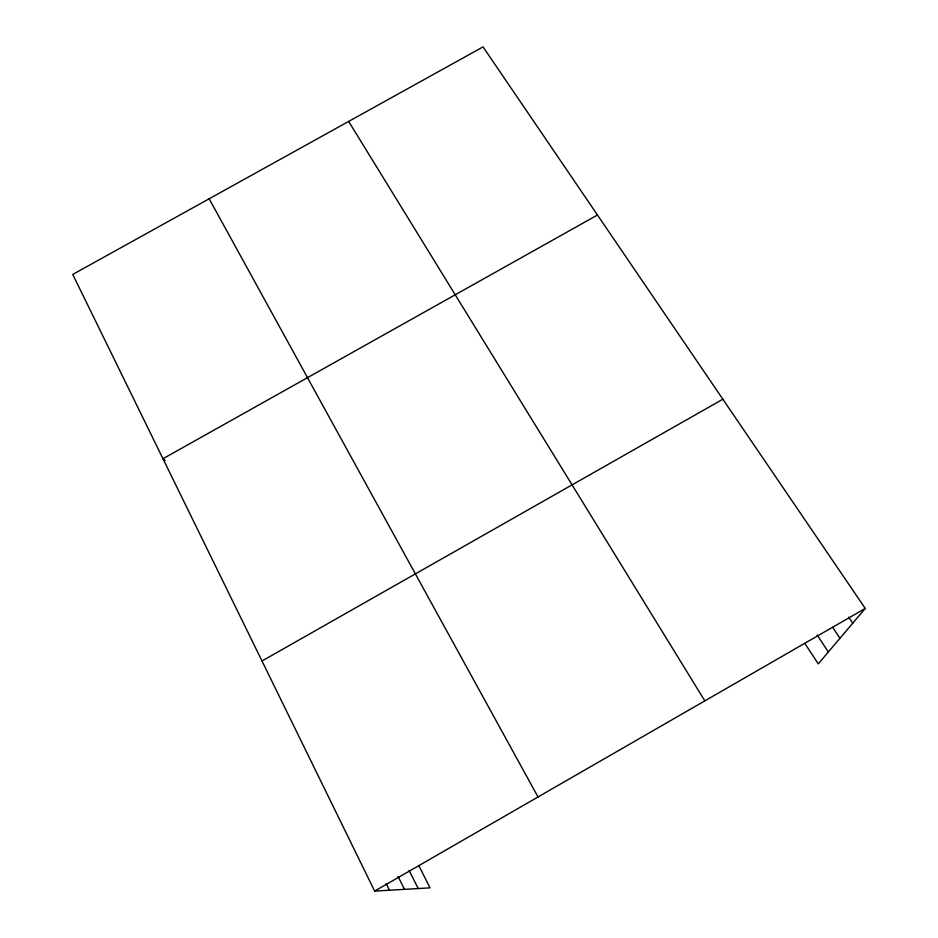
<?xml version="1.0" encoding="UTF-8"?>
<svg xmlns="http://www.w3.org/2000/svg" width="938" height="938" viewBox="0 0 938 938"><rect width="100%" height="100%" fill="white"/><g stroke="black" fill="none" stroke-linecap="round" stroke-linejoin="round"><path stroke-width="1.41" d="M418.899 865.797L430.05 887.852L374.649 891.1L72.742 274.435L483.047 46.9L865.258 608.445L818.276 663.87L804.874 643.421M374.649 891.1L865.258 608.445M261.995 661.009L722.858 399.225M597.471 215.001L162.966 458.741L165.111 460.617M848.644 617.145L852.736 623.219M832.721 627.346L839.991 638.262M817.115 634.967L828.36 651.992M348.666 121.424L704.837 700.874M209.162 198.774L538.025 796.972M409.12 870.476L418.196 888.544M398.029 876.397L404.477 889.353M386.221 883.702L389.446 890.232"/></g></svg>
